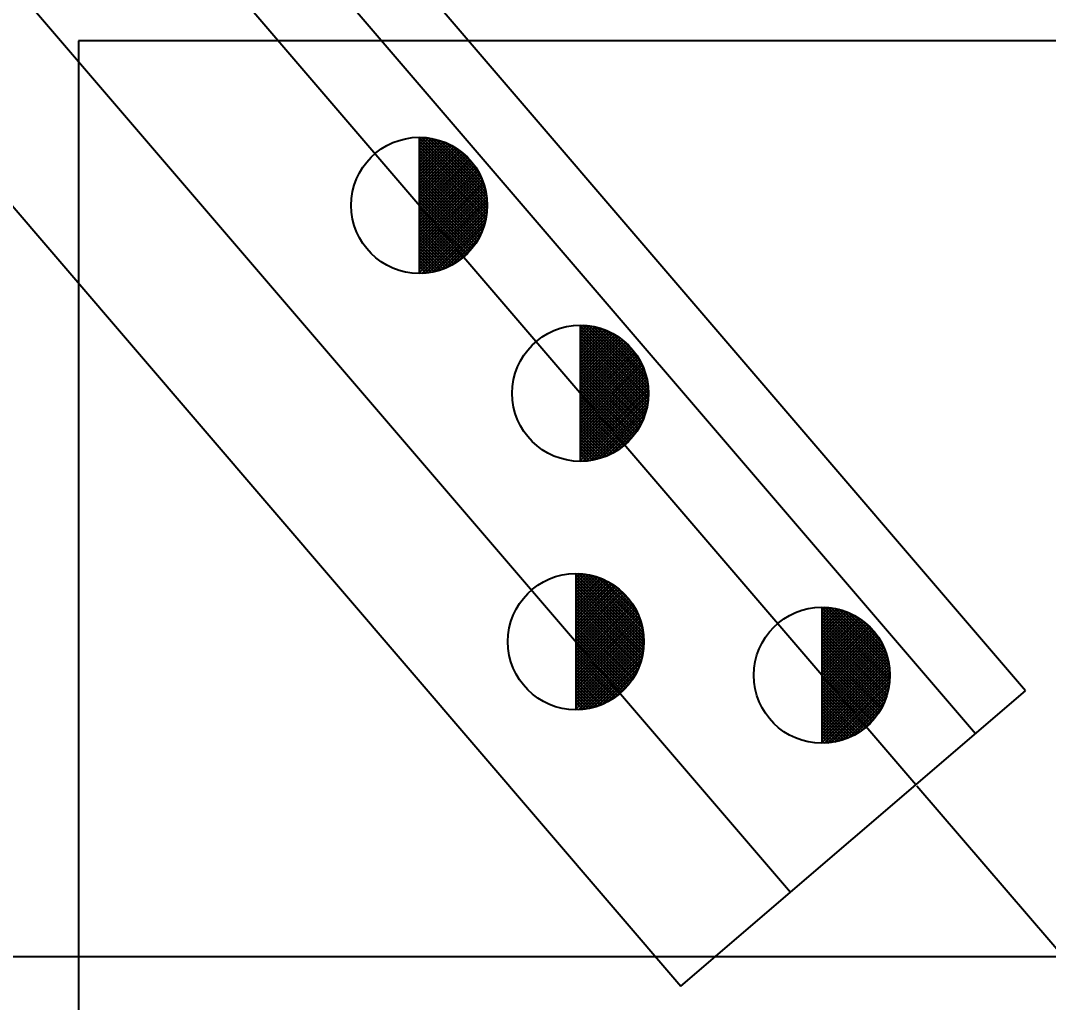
# Model space of a CAD drawing. Extents: x 512897 to 529117, y 6597 to 18077.
# Drawn here: x 518153.2 to 518402.4, y 16444.3 to 16682.3 of the extents above; entities that cross this region are included whole.
import ezdxf

# ---------------------------------------------------------------- set-up
doc = ezdxf.new("R2010")
doc.units = 0
doc.header["$LTSCALE"] = 200
doc.header["$MEASUREMENT"] = 0
doc.linetypes.add('TRATTEGGIATA2', pattern=[0.375, 0.25, -0.125])
doc.layers.get('0').update_dxf_attribs({"linetype": 'CONTINUOUS'})
for name, color, linetype in [('ASSI', 6, 'CONTINUOUS'), ('FORI', 2, 'CONTINUOUS'), ('LINEA_ANG', 2, 'CONTINUOUS'), ('LINEE_PIASTRE', 2, 'CONTINUOUS'), ('LS', 7, 'CONTINUOUS')]:
    doc.layers.add(name, color=color, linetype=linetype)
doc.styles.add('QUOTE', font='ROMANS8.SHX', dxfattribs={"width": 0.7})
doc.styles.add('RS', font='ROMANS8.shx', dxfattribs={"width": 0.7})
doc.styles.get("Standard").update_dxf_attribs({"font": 'ROMANS8.SHX', "width": 0.7})
doc.dimstyles.new('TRATTO', dxfattribs={"dimscale": 0, "dimtxt": 60, "dimasz": 40, "dimexe": 0, "dimexo": 0, "dimgap": 5, "dimtad": 1, "dimrnd": 0.5, "dimdsep": 46, "dimtxsty": 'RS', "dimblk1": 'OBLIQUE', "dimblk2": 'OBLIQUE', "dimsah": 1, "dimcen": 0.09, "dimclrd": 2, "dimclre": 2, "dimclrt": 7, "dimadec": 0, "dimazin": 0, "dimtfac": 1, "dimtix": 1, "dimtmove": 2, "dimatfit": 3, "dimfxl": 1, "dimtolj": 1, "dimtzin": 0, "dimarcsym": 0})

# ---------------------------------------------------------------- blocks, each defined once
blk = doc.blocks.new('ASSE98')
blk.add_line((0, 0), (1, 0))
at = {"color": 7, "flags": 1}
for tag, p in [('LAV1', (3.07431, 6.82847)), ('LAV2', (3.07431, 6.49513)), ('LAV3', (3.07431, 6.1618)), ('LAV4', (3.07431, 5.82847)), ('LAV5', (3.07431, 5.49513)), ('LAV6', (3.07431, 5.1618)), ('LAV7', (3.07431, 4.82847)), ('LAV8', (3.07431, 4.49513)), ('LAV9', (3.07431, 4.1618)), ('LAV10', (3.07431, 3.82847))]:
    blk.add_attdef(tag, p, '', height=0.2, dxfattribs=at)
at = {"color": 7, "style": 'QUOTE', "width": 0.5, "flags": 1}
for tag, p in [('TI', (1.38308, 6.82731)), ('DI_S', (1.38308, 6.42178)), ('D_S', (1.38308, 6.02092)), ('E_S', (1.38308, 5.68065)), ('NFORI', (1.36454, 5.29792)), ('ALAR', (1.36349, 4.93246)), ('FAM', (1.3775, 4.54645)), ('ALA', (1.38308, 4.19257)), ('DISP2', (1.38308, 3.84971)), ('DISP1', (1.38308, 3.50686)), ('PINZAF', (1.38308, 3.164)), ('PINZAI', (1.38308, 2.82114)), ('TRP', (1.38308, 2.47829)), ('NP', (1.38308, 2.13543)), ('SV', (1.38308, 1.79257)), ('PESO', (1.38308, 1.44971)), ('QUA', (1.38308, 1.10686)), ('LUN', (1.38308, 0.764)), ('PROF', (1.38308, 0.42114)), ('POS', (1.38308, 0.07829))]:
    blk.add_attdef(tag, p, '', height=0.2, dxfattribs=at)
blk = doc.blocks.new('_OBLIQUE')
at = {"color": 0, "linetype": 'ByBlock'}
blk.add_line((-0.5, -0.5), (0.5, 0.5), dxfattribs=at)
blk = doc.blocks.new('*D21')
at = {"layer": 'LS', "color": 2, "lineweight": -2, "transparency": 16777216}
for p, q in [((515487.41, 16360.37), (515487.41, 17443.23)), ((515487.41, 17443.23), (518487.41, 17443.23)), ((518487.41, 16936.37), (518487.41, 17443.23))]:
    blk.add_line(p, q, dxfattribs=at)
at = {"layer": 'LS', "color": 2, "lineweight": -2, "transparency": 16777216, "xscale": 40, "yscale": 40, "zscale": 40, "rotation": 180}
blk.add_blockref('_OBLIQUE', (515487.41, 17443.23), dxfattribs=at)
at = {"layer": 'LS', "color": 2, "lineweight": -2, "transparency": 16777216, "xscale": 40, "yscale": 40, "zscale": 40}
blk.add_blockref('_OBLIQUE', (518487.41, 17443.23), dxfattribs=at)
at = {"layer": 'LS', "color": 7, "transparency": 16777216, "insert": (516987.41, 17478.23), "char_height": 60, "attachment_point": 5, "style": 'RS'}
blk.add_mtext('\\A1;3000', dxfattribs=at)
blk = doc.blocks.new('20')
at = {"color": 0}
for p, q in [((0, 0.982), (0.018, 1)), ((0, 0.937), (0.061, 0.998)), ((0, 0.892), (0.102, 0.995)), ((1, -0.007), (0, 0.993)), ((0, 0.848), (0.142, 0.99)), ((0, 0.803), (0.181, 0.984)), ((0, 0.758), (0.218, 0.976)), ((0, 0.713), (0.254, 0.967)), ((0, 0.668), (0.289, 0.957)), ((0.999, -0.051), (0, 0.948)), ((0, 0.623), (0.323, 0.946)), ((0, 0.578), (0.356, 0.934)), ((0, 0.533), (0.388, 0.922)), ((0, 0.488), (0.419, 0.908)), ((0.999, 0.039), (0.039, 0.999)), ((0.996, 0.087), (0.087, 0.996)), ((0.991, 0.137), (0.137, 0.991)), ((0.982, 0.191), (0.191, 0.982)), ((0.969, 0.249), (0.249, 0.969)), ((0.95, 0.312), (0.312, 0.95)), ((0.923, 0.384), (0.384, 0.923)), ((0.996, -0.093), (0, 0.903)), ((0, 0.443), (0.45, 0.893)), ((0, 0.398), (0.479, 0.878)), ((0, 0.354), (0.508, 0.861)), ((0.991, -0.133), (0, 0.858)), ((0, 0.309), (0.536, 0.844)), ((0, 0.264), (0.563, 0.827)), ((0.985, -0.172), (0, 0.813)), ((0, 0.219), (0.589, 0.808)), ((0, 0.174), (0.615, 0.789)), ((0, 0.129), (0.64, 0.769)), ((0.978, -0.209), (0, 0.768)), ((0.883, 0.469), (0.469, 0.883)), ((0.808, 0.589), (0.589, 0.808)), ((0, 0.084), (0.664, 0.748)), ((0, 0.039), (0.687, 0.726)), ((0.969, -0.246), (0, 0.724)), ((0, -0.006), (0.71, 0.704)), ((0, -0.051), (0.732, 0.681)), ((0.96, -0.281), (0, 0.679)), ((0, -0.095), (0.753, 0.658)), ((0.949, -0.315), (0, 0.634)), ((0, -0.14), (0.774, 0.633)), ((0, -0.185), (0.794, 0.608)), ((0.937, -0.348), (0, 0.589)), ((0, -0.23), (0.813, 0.583)), ((0, -0.275), (0.831, 0.556)), ((0.925, -0.381), (0, 0.544)), ((0, -0.32), (0.849, 0.529)), ((0, -0.365), (0.866, 0.501)), ((0.911, -0.412), (0, 0.499)), ((0, -0.41), (0.882, 0.472)), ((0.897, -0.443), (0, 0.454)), ((0, -0.455), (0.897, 0.442)), ((0, -0.5), (0.911, 0.412)), ((0.881, -0.472), (0, 0.409)), ((0, -0.544), (0.925, 0.38)), ((0.865, -0.501), (0, 0.364)), ((0, -0.589), (0.937, 0.348)), ((0.849, -0.529), (0, 0.319)), ((0, -0.634), (0.949, 0.315)), ((0, -0.679), (0.96, 0.281)), ((0.831, -0.556), (0, 0.275)), ((0, -0.724), (0.969, 0.245)), ((0.813, -0.583), (0, 0.23)), ((0, -0.769), (0.978, 0.209)), ((0.793, -0.609), (0, 0.185)), ((0, -0.814), (0.985, 0.171)), ((0.774, -0.634), (0, 0.14)), ((0, -0.859), (0.991, 0.132)), ((0.753, -0.658), (0, 0.095)), ((0, -0.904), (0.996, 0.092)), ((0.732, -0.682), (0, 0.05)), ((0, -0.949), (0.999, 0.05)), ((0, -0.993), (1, 0.007)), ((0.71, -0.705), (0, 0.005)), ((0.687, -0.727), (0, -0.04)), ((0.664, -0.748), (0, -0.085)), ((0.639, -0.769), (0, -0.13)), ((0.039, -0.999), (0.999, -0.039)), ((0.087, -0.996), (0.996, -0.087)), ((0.138, -0.99), (0.99, -0.138)), ((0.614, -0.789), (0, -0.174)), ((0.589, -0.808), (0, -0.219)), ((0.563, -0.827), (0, -0.264)), ((0.192, -0.981), (0.981, -0.192)), ((0.25, -0.968), (0.968, -0.25)), ((0.535, -0.845), (0, -0.309)), ((0.508, -0.862), (0, -0.354)), ((0.479, -0.878), (0, -0.399)), ((0.449, -0.893), (0, -0.444)), ((0.313, -0.95), (0.95, -0.313)), ((0.385, -0.923), (0.923, -0.385)), ((0.419, -0.908), (0, -0.489)), ((0.388, -0.922), (0, -0.534)), ((0.356, -0.935), (0, -0.579)), ((0.47, -0.883), (0.883, -0.47)), ((0.591, -0.807), (0.807, -0.591)), ((0.323, -0.946), (0, -0.623)), ((0.289, -0.957), (0, -0.668)), ((0.254, -0.967), (0, -0.713)), ((0.218, -0.976), (0, -0.758)), ((0.181, -0.984), (0, -0.803)), ((0.142, -0.99), (0, -0.848)), ((0.102, -0.995), (0, -0.893))]:
    blk.add_line(p, q, dxfattribs=at)
blk.add_line((0, 1), (0, -1))
blk.add_circle((0, 0), 1)

msp = doc.modelspace()

# ---------------------------------------------------------------- linework, layer by layer
at = {"layer": 'LINEA_ANG'}
for p, q in [((518396.837, 16519.818), (518031.743, 16945.761)), ((517948.225, 16874.174), (518313.318, 16448.231)), ((518313.318, 16448.231), (518396.837, 16519.818)), ((518522.405, 16455.374), (515452.405, 16455.374))]:
    msp.add_line(p, q, dxfattribs=at)
at = {"layer": 'LINEA_ANG', "color": 2}
msp.add_line((518384.689, 16509.406), (518019.595, 16935.349), dxfattribs=at)
at = {"layer": 'LINEE_PIASTRE'}
for p, q in [((518592.252, 16677.376), (518167.252, 16677.376)), ((518167.252, 16677.376), (518167.252, 16279.376)), ((518592.252, 16677.376), (518167.252, 16677.376)), ((518167.252, 16677.376), (518167.252, 16279.376))]:
    msp.add_line(p, q, dxfattribs=at)
at = {"layer": 'LS', "color": 6}
for p, q in [((517974.798, 16896.952), (518339.892, 16471.009)), ((518487.405, 16360.374), (518370.52, 16496.74))]:
    msp.add_line(p, q, dxfattribs=at)
at = {"layer": 'LS', "color": 2, "linetype": 'TRATTEGGIATA2'}
msp.add_circle((518492.452, 16326.807), 145.37, dxfattribs=at)
at = {"layer": 'LS', "color": 6}
msp.add_arc((523719.202, 28305.216), 13135.413, 243.5208778, 245.054109, dxfattribs=at)

# ---------------------------------------------------------------- block references
at = {"layer": 'ASSI', "xscale": 561, "rotation": 130.6012946449987}
msp.add_blockref('ASSE98', (518370.263, 16497.041), dxfattribs=at)
at = {"layer": 'FORI', "xscale": 16.5, "yscale": 16.5, "zscale": 16.5}
for p in [(518249.866, 16637.503), (518288.914, 16591.948), (518287.829, 16531.749), (518347.485, 16523.615)]:
    msp.add_blockref('20', p, dxfattribs=at)

# ---------------------------------------------------------------- dimensions: what is measured, and where the dimension line sits
at = {"layer": 'LS'}
dim = msp.add_linear_dim(base=(518487.405, 17443.23), p1=(515487.405, 16360.374), p2=(518487.405, 16936.374), dimstyle='TRATTO', override={"dimscale": 1}, dxfattribs=at)
dim.commit()
dim.dimension.update_dxf_attribs({"geometry": '*D21', "text_midpoint": (516987.405, 17478.23)})

doc.saveas('drawing.dxf')
